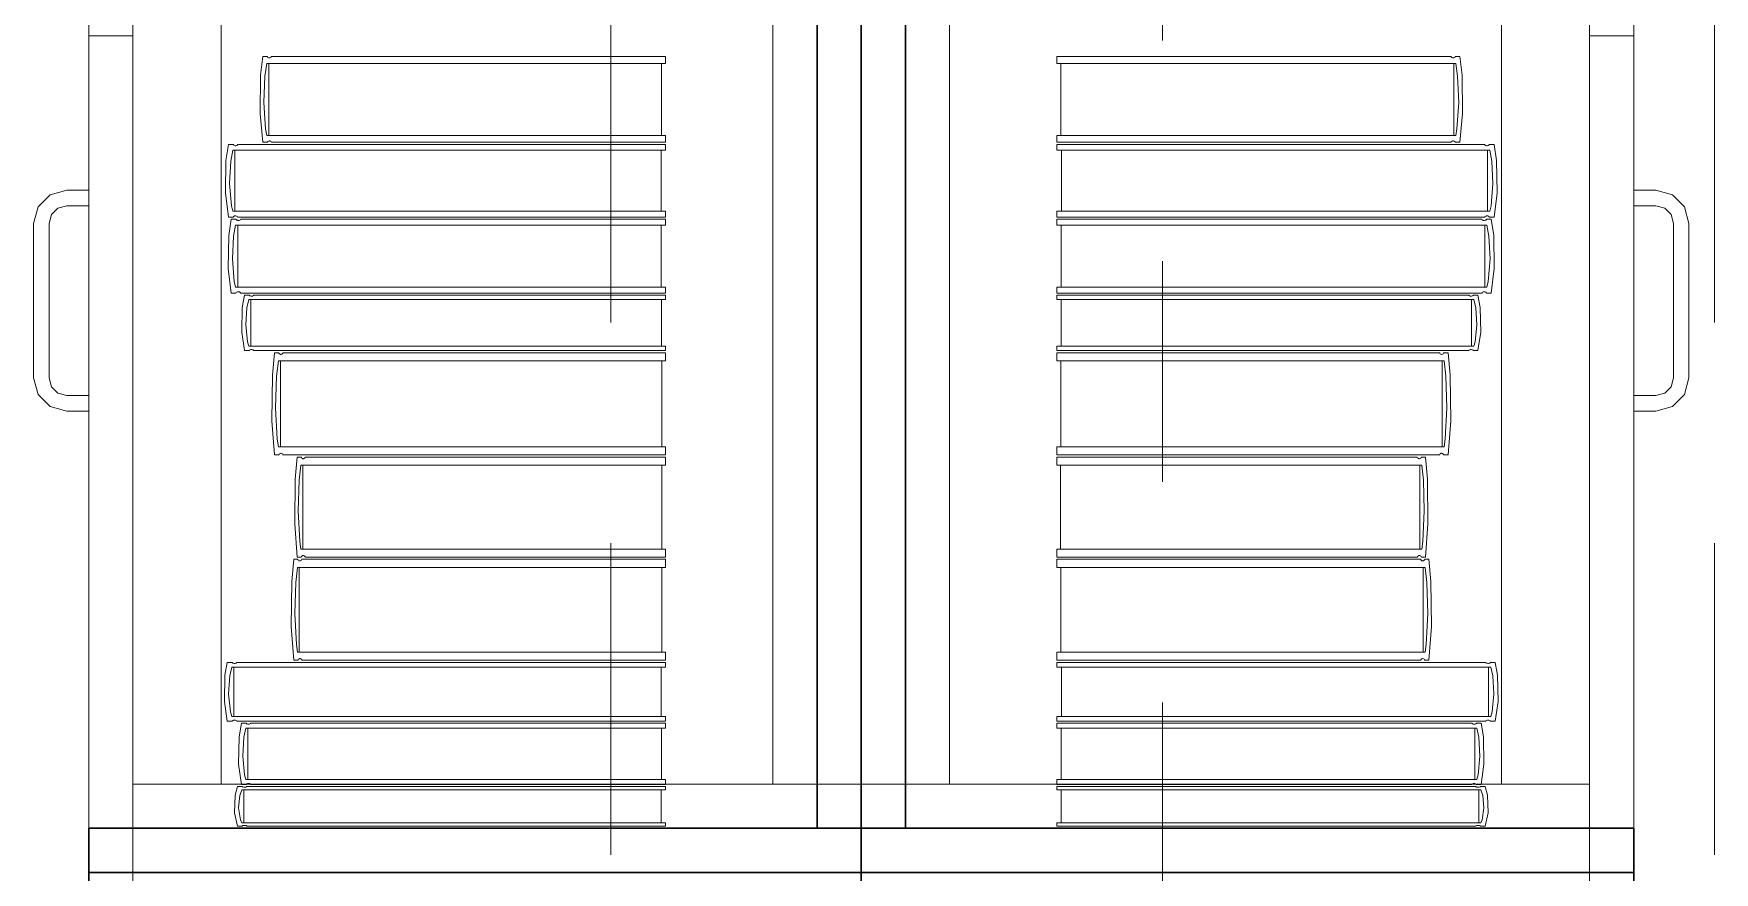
# Model space of a CAD drawing. Header units: inches. Extents: x -38 to 5698, y -33 to 92.
# Drawn here: x 314.309 to 315.07, y 12.273 to 12.653 of the extents above; entities that cross this region are included whole.
import ezdxf

# ---------------------------------------------------------------- set-up
doc = ezdxf.new("R2010")
doc.units = ezdxf.units.IN
doc.header["$MEASUREMENT"] = 0
doc.set_wipeout_variables(frame=1)
for name, pattern in [('Hidden Line', [0.195611, 0.141111, -0.0545]), ('Punto & Raya', [0.65, 0.5, -0.075, 0, -0.075]), ('Wipeout_Contour', [1, 0, -1])]:
    doc.linetypes.add(name, pattern=pattern)
for name, color, linetype in [('02 _ ARQ _ ALB _ Ejes Generales', 7, 'Continuous'), ('08 _ STR _ EXT _ 09 Vigas', 7, 'Continuous'), ('Interior - Mobiliario', 7, 'Continuous')]:
    doc.layers.add(name, color=color, linetype=linetype)

msp = doc.modelspace()

# ---------------------------------------------------------------- linework, layer by layer
at = {"layer": '08 _ STR _ EXT _ 09 Vigas', "color": 251, "linetype": 'Hidden Line', "lineweight": 13}
msp.add_line((315.07002, 7.7), (315.07002, 16.9), dxfattribs=at)
at = {"layer": 'Interior - Mobiliario', "color": 175, "linetype": 'Continuous', "lineweight": 13}
for p, q in [((314.3535, 13.75311), (314.3535, 12.29311)), ((314.6635, 12.29311), (314.6635, 13.75311)), ((314.7035, 12.29311), (314.7035, 13.75311)), ((315.0135, 13.75311), (315.0135, 12.29311)), ((314.3535, 13.73311), (314.3535, 12.31311)), ((314.3935, 12.31311), (314.3935, 13.73311)), ((314.6435, 13.73311), (314.6435, 12.31311)), ((314.7235, 13.73311), (314.7235, 12.31311)), ((314.9735, 12.31311), (314.9735, 13.73311)), ((315.0135, 13.73311), (315.0135, 12.31311)), ((314.3335, 12.65211), (314.3535, 12.65211)), ((315.0335, 12.65211), (315.0135, 12.65211)), ((314.41231, 12.64273), (314.41131, 12.63421)), ((314.4143, 12.64273), (314.41231, 12.64273)), ((314.4144, 12.64258), (314.4143, 12.64273)), ((314.41463, 12.64234), (314.4144, 12.64258)), ((314.41488, 12.64218), (314.41463, 12.64234)), ((314.41514, 12.64209), (314.41488, 12.64218)), ((314.41541, 12.64208), (314.41514, 12.64209)), ((314.41568, 12.64215), (314.41541, 12.64208)), ((314.41593, 12.6423), (314.41568, 12.64215)), ((314.41617, 12.64252), (314.41593, 12.6423)), ((314.41632, 12.64273), (314.41617, 12.64252)), ((314.59484, 12.64273), (314.41632, 12.64273)), ((314.59484, 12.63962), (314.59484, 12.64273)), ((314.77216, 12.63962), (314.77216, 12.64273)), ((314.77216, 12.64273), (314.95068, 12.64273)), ((314.95068, 12.64273), (314.95083, 12.64252)), ((314.95083, 12.64252), (314.95107, 12.6423)), ((314.95107, 12.6423), (314.95132, 12.64215)), ((314.95132, 12.64215), (314.95159, 12.64208)), ((314.95159, 12.64208), (314.95186, 12.64209)), ((314.95186, 12.64209), (314.95212, 12.64218)), ((314.95212, 12.64218), (314.95237, 12.64234)), ((314.95237, 12.64234), (314.9526, 12.64258)), ((314.9526, 12.64258), (314.9527, 12.64273)), ((314.9527, 12.64273), (314.95469, 12.64273)), ((314.95469, 12.64273), (314.95569, 12.63421)), ((314.41131, 12.63421), (314.41109, 12.61682)), ((314.41283, 12.62183), (314.4133, 12.6338)), ((314.4133, 12.6338), (314.41414, 12.63962)), ((314.41414, 12.63962), (314.59484, 12.63962)), ((314.41505, 12.63962), (314.41505, 12.60697)), ((314.59302, 12.60697), (314.59302, 12.63962)), ((314.95286, 12.63962), (314.77216, 12.63962)), ((314.77398, 12.60697), (314.77398, 12.63962)), ((314.95195, 12.63962), (314.95195, 12.60697)), ((314.9537, 12.6338), (314.95286, 12.63962)), ((314.95417, 12.62183), (314.9537, 12.6338)), ((314.95569, 12.63421), (314.95591, 12.61682)), ((314.4136, 12.60992), (314.41283, 12.62183)), ((314.9534, 12.60992), (314.95417, 12.62183)), ((314.41109, 12.61682), (314.41231, 12.60386)), ((314.95591, 12.61682), (314.95469, 12.60386)), ((314.41231, 12.60386), (314.4143, 12.60386)), ((314.41414, 12.60697), (314.4136, 12.60992)), ((314.59484, 12.60697), (314.41414, 12.60697)), ((314.4143, 12.60386), (314.41445, 12.60407)), ((314.41445, 12.60407), (314.41468, 12.60429)), ((314.41468, 12.60429), (314.41494, 12.60444)), ((314.41494, 12.60444), (314.4152, 12.60451)), ((314.4152, 12.60451), (314.41547, 12.6045)), ((314.41547, 12.6045), (314.41574, 12.60441)), ((314.41574, 12.60441), (314.41599, 12.60425)), ((314.41599, 12.60425), (314.41622, 12.60401)), ((314.41622, 12.60401), (314.41632, 12.60386)), ((314.41632, 12.60386), (314.59484, 12.60386)), ((314.59484, 12.60386), (314.59484, 12.60697)), ((314.77216, 12.60386), (314.77216, 12.60697)), ((314.77216, 12.60697), (314.95286, 12.60697)), ((314.95068, 12.60386), (314.77216, 12.60386)), ((314.95078, 12.60401), (314.95068, 12.60386)), ((314.95101, 12.60425), (314.95078, 12.60401)), ((314.95126, 12.60441), (314.95101, 12.60425)), ((314.95153, 12.6045), (314.95126, 12.60441)), ((314.9518, 12.60451), (314.95153, 12.6045)), ((314.95206, 12.60444), (314.9518, 12.60451)), ((314.95232, 12.60429), (314.95206, 12.60444)), ((314.95255, 12.60407), (314.95232, 12.60429)), ((314.9527, 12.60386), (314.95255, 12.60407)), ((314.95469, 12.60386), (314.9527, 12.60386)), ((314.95286, 12.60697), (314.9534, 12.60992)), ((314.39565, 12.59565), (314.3954, 12.58095)), ((314.39673, 12.60286), (314.39565, 12.59565)), ((314.39889, 12.60286), (314.39673, 12.60286)), ((314.3978, 12.59531), (314.39871, 12.60023)), ((314.39871, 12.60023), (314.59484, 12.60023)), ((314.399, 12.60273), (314.39889, 12.60286)), ((314.39925, 12.60253), (314.399, 12.60273)), ((314.39952, 12.60239), (314.39925, 12.60253)), ((314.3998, 12.60232), (314.39952, 12.60239)), ((314.3997, 12.60023), (314.3997, 12.57262)), ((314.4001, 12.60231), (314.3998, 12.60232)), ((314.40039, 12.60237), (314.4001, 12.60231)), ((314.40066, 12.60249), (314.40039, 12.60237)), ((314.40092, 12.60268), (314.40066, 12.60249)), ((314.40108, 12.60286), (314.40092, 12.60268)), ((314.59484, 12.60286), (314.40108, 12.60286)), ((314.59286, 12.57262), (314.59286, 12.60023)), ((314.59484, 12.60023), (314.59484, 12.60286)), ((314.77216, 12.60023), (314.77216, 12.60286)), ((314.77216, 12.60286), (314.96592, 12.60286)), ((314.96829, 12.60023), (314.77216, 12.60023)), ((314.77414, 12.57262), (314.77414, 12.60023)), ((314.96592, 12.60286), (314.96608, 12.60268)), ((314.96608, 12.60268), (314.96634, 12.60249)), ((314.96634, 12.60249), (314.96662, 12.60237)), ((314.96662, 12.60237), (314.9669, 12.60231)), ((314.9669, 12.60231), (314.9672, 12.60232)), ((314.9672, 12.60232), (314.96748, 12.60239)), ((314.9673, 12.60023), (314.9673, 12.57262)), ((314.96748, 12.60239), (314.96775, 12.60253)), ((314.96775, 12.60253), (314.96801, 12.60273)), ((314.96801, 12.60273), (314.96811, 12.60286)), ((314.96811, 12.60286), (314.97027, 12.60286)), ((314.9692, 12.59531), (314.96829, 12.60023)), ((314.97027, 12.60286), (314.97135, 12.59565)), ((314.97135, 12.59565), (314.9716, 12.58095)), ((314.3973, 12.58519), (314.3978, 12.59531)), ((314.9697, 12.58519), (314.9692, 12.59531)), ((314.3235, 12.58211), (314.316, 12.5801)), ((314.3335, 12.58211), (314.3235, 12.58211)), ((314.3335, 12.57511), (314.3335, 12.58211)), ((314.3954, 12.58095), (314.39673, 12.56999)), ((314.39813, 12.57511), (314.3973, 12.58519)), ((314.96887, 12.57511), (314.9697, 12.58519)), ((314.9716, 12.58095), (314.97027, 12.56999)), ((315.0335, 12.58211), (315.0435, 12.58211)), ((315.0335, 12.57511), (315.0335, 12.58211)), ((315.0435, 12.58211), (315.051, 12.5801)), ((314.31051, 12.57461), (314.3085, 12.56711)), ((314.316, 12.5801), (314.31051, 12.57461)), ((314.31657, 12.57111), (314.3195, 12.57403)), ((314.3195, 12.57403), (314.3235, 12.57511)), ((314.3235, 12.57511), (314.3335, 12.57511)), ((314.39871, 12.57262), (314.39813, 12.57511)), ((314.96829, 12.57262), (314.96887, 12.57511)), ((315.0435, 12.57511), (315.0335, 12.57511)), ((315.0475, 12.57403), (315.0435, 12.57511)), ((315.05043, 12.57111), (315.0475, 12.57403)), ((315.051, 12.5801), (315.05649, 12.57461)), ((315.05649, 12.57461), (315.0585, 12.56711)), ((314.3085, 12.56711), (314.3085, 12.49711)), ((314.3155, 12.56711), (314.31657, 12.57111)), ((314.3155, 12.49711), (314.3155, 12.56711)), ((314.39673, 12.56999), (314.39889, 12.56999)), ((314.39804, 12.56899), (314.39697, 12.56167)), ((314.40018, 12.56899), (314.39804, 12.56899)), ((314.59484, 12.57262), (314.39871, 12.57262)), ((314.39889, 12.56999), (314.39905, 12.57017)), ((314.39905, 12.57017), (314.3993, 12.57035)), ((314.39911, 12.56132), (314.40001, 12.56632)), ((314.3993, 12.57035), (314.39958, 12.57048)), ((314.39958, 12.57048), (314.39987, 12.57054)), ((314.39987, 12.57054), (314.40016, 12.57053)), ((314.40001, 12.56632), (314.59484, 12.56632)), ((314.40016, 12.57053), (314.40045, 12.57046)), ((314.40029, 12.56886), (314.40018, 12.56899)), ((314.40054, 12.56866), (314.40029, 12.56886)), ((314.40045, 12.57046), (314.40072, 12.57032)), ((314.40081, 12.56852), (314.40054, 12.56866)), ((314.40072, 12.57032), (314.40097, 12.57012)), ((314.40109, 12.56844), (314.40081, 12.56852)), ((314.40097, 12.57012), (314.40108, 12.56999)), ((314.40099, 12.56632), (314.40099, 12.53827)), ((314.40108, 12.56999), (314.59484, 12.56999)), ((314.40138, 12.56843), (314.40109, 12.56844)), ((314.40167, 12.56849), (314.40138, 12.56843)), ((314.40195, 12.56862), (314.40167, 12.56849)), ((314.4022, 12.56881), (314.40195, 12.56862)), ((314.40236, 12.56899), (314.4022, 12.56881)), ((314.59484, 12.56899), (314.40236, 12.56899)), ((314.59288, 12.53827), (314.59288, 12.56632)), ((314.59484, 12.56999), (314.59484, 12.57262)), ((314.59484, 12.56632), (314.59484, 12.56899)), ((314.77216, 12.56999), (314.77216, 12.57262)), ((314.77216, 12.57262), (314.96829, 12.57262)), ((314.96592, 12.56999), (314.77216, 12.56999)), ((314.77216, 12.56632), (314.77216, 12.56899)), ((314.77216, 12.56899), (314.96464, 12.56899)), ((314.96699, 12.56632), (314.77216, 12.56632)), ((314.77413, 12.53827), (314.77413, 12.56632)), ((314.96464, 12.56899), (314.9648, 12.56881)), ((314.9648, 12.56881), (314.96506, 12.56862)), ((314.96506, 12.56862), (314.96533, 12.56849)), ((314.96533, 12.56849), (314.96562, 12.56843)), ((314.96562, 12.56843), (314.96591, 12.56844)), ((314.96591, 12.56844), (314.96619, 12.56852)), ((314.96603, 12.57012), (314.96592, 12.56999)), ((314.96601, 12.56632), (314.96601, 12.53827)), ((314.96628, 12.57032), (314.96603, 12.57012)), ((314.96619, 12.56852), (314.96646, 12.56866)), ((314.96655, 12.57046), (314.96628, 12.57032)), ((314.96646, 12.56866), (314.96671, 12.56886)), ((314.96684, 12.57053), (314.96655, 12.57046)), ((314.96671, 12.56886), (314.96682, 12.56899)), ((314.96682, 12.56899), (314.96896, 12.56899)), ((314.96713, 12.57054), (314.96684, 12.57053)), ((314.9679, 12.56132), (314.96699, 12.56632)), ((314.96742, 12.57048), (314.96713, 12.57054)), ((314.9677, 12.57035), (314.96742, 12.57048)), ((314.96795, 12.57017), (314.9677, 12.57035)), ((314.96811, 12.56999), (314.96795, 12.57017)), ((314.97027, 12.56999), (314.96811, 12.56999)), ((314.96896, 12.56899), (314.97004, 12.56167)), ((315.0515, 12.56711), (315.05043, 12.57111)), ((315.0515, 12.49711), (315.0515, 12.56711)), ((315.0585, 12.56711), (315.0585, 12.49711)), ((314.39697, 12.56167), (314.39672, 12.54673)), ((314.3986, 12.55104), (314.39911, 12.56132)), ((314.9684, 12.55104), (314.9679, 12.56132)), ((314.97004, 12.56167), (314.97028, 12.54673)), ((314.39943, 12.5408), (314.3986, 12.55104)), ((314.96757, 12.5408), (314.9684, 12.55104)), ((314.39672, 12.54673), (314.39804, 12.53559)), ((314.97028, 12.54673), (314.96896, 12.53559)), ((314.39804, 12.53559), (314.40018, 12.53559)), ((314.40001, 12.53827), (314.39943, 12.5408)), ((314.59484, 12.53827), (314.40001, 12.53827)), ((314.40018, 12.53559), (314.40034, 12.53577)), ((314.40034, 12.53577), (314.4006, 12.53596)), ((314.4006, 12.53596), (314.40087, 12.53609)), ((314.40087, 12.53609), (314.40116, 12.53615)), ((314.40116, 12.53615), (314.40145, 12.53614)), ((314.40145, 12.53614), (314.40173, 12.53607)), ((314.40173, 12.53607), (314.402, 12.53593)), ((314.402, 12.53593), (314.40225, 12.53572)), ((314.40225, 12.53572), (314.40236, 12.53559)), ((314.40236, 12.53559), (314.59484, 12.53559)), ((314.59484, 12.53559), (314.59484, 12.53827)), ((314.77216, 12.53559), (314.77216, 12.53827)), ((314.77216, 12.53827), (314.96699, 12.53827)), ((314.96464, 12.53559), (314.77216, 12.53559)), ((314.96475, 12.53572), (314.96464, 12.53559)), ((314.965, 12.53593), (314.96475, 12.53572)), ((314.96527, 12.53607), (314.965, 12.53593)), ((314.96555, 12.53614), (314.96527, 12.53607)), ((314.96584, 12.53615), (314.96555, 12.53614)), ((314.96613, 12.53609), (314.96584, 12.53615)), ((314.9664, 12.53596), (314.96613, 12.53609)), ((314.96666, 12.53577), (314.9664, 12.53596)), ((314.96682, 12.53559), (314.96666, 12.53577)), ((314.96896, 12.53559), (314.96682, 12.53559)), ((314.96699, 12.53827), (314.96757, 12.5408)), ((314.40304, 12.5291), (314.4028, 12.51789)), ((314.40408, 12.53459), (314.40304, 12.5291)), ((314.40616, 12.53459), (314.40408, 12.53459)), ((314.40463, 12.52112), (314.40512, 12.52884)), ((314.40512, 12.52884), (314.40599, 12.53259)), ((314.40599, 12.53259), (314.59484, 12.53259)), ((314.40626, 12.5345), (314.40616, 12.53459)), ((314.40651, 12.53434), (314.40626, 12.5345)), ((314.40677, 12.53424), (314.40651, 12.53434)), ((314.40704, 12.53418), (314.40677, 12.53424)), ((314.40695, 12.53259), (314.40695, 12.51154)), ((314.40732, 12.53417), (314.40704, 12.53418)), ((314.4076, 12.53422), (314.40732, 12.53417)), ((314.40787, 12.53432), (314.4076, 12.53422)), ((314.40811, 12.53446), (314.40787, 12.53432)), ((314.40827, 12.53459), (314.40811, 12.53446)), ((314.59484, 12.53459), (314.40827, 12.53459)), ((314.59294, 12.51154), (314.59294, 12.53259)), ((314.59484, 12.53259), (314.59484, 12.53459)), ((314.77216, 12.53259), (314.77216, 12.53459)), ((314.77216, 12.53459), (314.95873, 12.53459)), ((314.96101, 12.53259), (314.77216, 12.53259)), ((314.77406, 12.51154), (314.77406, 12.53259)), ((314.95873, 12.53459), (314.95889, 12.53446)), ((314.95889, 12.53446), (314.95913, 12.53432)), ((314.95913, 12.53432), (314.9594, 12.53422)), ((314.9594, 12.53422), (314.95968, 12.53417)), ((314.95968, 12.53417), (314.95996, 12.53418)), ((314.95996, 12.53418), (314.96023, 12.53424)), ((314.96005, 12.53259), (314.96005, 12.51154)), ((314.96023, 12.53424), (314.96049, 12.53434)), ((314.96049, 12.53434), (314.96074, 12.5345)), ((314.96074, 12.5345), (314.96084, 12.53459)), ((314.96084, 12.53459), (314.96292, 12.53459)), ((314.96188, 12.52884), (314.96101, 12.53259)), ((314.96237, 12.52112), (314.96188, 12.52884)), ((314.96292, 12.53459), (314.96396, 12.5291)), ((314.96396, 12.5291), (314.9642, 12.51789)), ((314.40543, 12.51344), (314.40463, 12.52112)), ((314.96157, 12.51344), (314.96237, 12.52112)), ((314.4028, 12.51789), (314.40408, 12.50953)), ((314.40599, 12.51154), (314.40543, 12.51344)), ((314.96101, 12.51154), (314.96157, 12.51344)), ((314.9642, 12.51789), (314.96292, 12.50953)), ((314.40408, 12.50953), (314.40616, 12.50953)), ((314.59484, 12.51154), (314.40599, 12.51154)), ((314.40616, 12.50953), (314.40632, 12.50967)), ((314.40632, 12.50967), (314.40656, 12.50981)), ((314.40656, 12.50981), (314.40683, 12.50991)), ((314.40683, 12.50991), (314.40711, 12.50995)), ((314.40711, 12.50995), (314.40739, 12.50995)), ((314.40739, 12.50995), (314.40766, 12.50989)), ((314.40766, 12.50989), (314.40792, 12.50978)), ((314.40792, 12.50978), (314.40817, 12.50963)), ((314.40817, 12.50963), (314.40827, 12.50953)), ((314.40827, 12.50953), (314.59484, 12.50953)), ((314.41765, 12.50853), (314.41668, 12.49838)), ((314.41958, 12.50853), (314.41765, 12.50853)), ((314.41861, 12.49789), (314.41942, 12.50483)), ((314.41942, 12.50483), (314.59484, 12.50483)), ((314.41967, 12.50836), (314.41958, 12.50853)), ((314.4199, 12.50807), (314.41967, 12.50836)), ((314.42014, 12.50788), (314.4199, 12.50807)), ((314.4204, 12.50777), (314.42014, 12.50788)), ((314.42031, 12.50483), (314.42031, 12.46593)), ((314.42066, 12.50776), (314.4204, 12.50777)), ((314.42092, 12.50785), (314.42066, 12.50776)), ((314.42116, 12.50802), (314.42092, 12.50785)), ((314.42139, 12.50829), (314.42116, 12.50802)), ((314.42154, 12.50853), (314.42139, 12.50829)), ((314.59484, 12.50853), (314.42154, 12.50853)), ((314.59307, 12.46593), (314.59307, 12.50483)), ((314.59484, 12.50953), (314.59484, 12.51154)), ((314.59484, 12.50483), (314.59484, 12.50853)), ((314.77216, 12.50953), (314.77216, 12.51154)), ((314.77216, 12.51154), (314.96101, 12.51154)), ((314.95873, 12.50953), (314.77216, 12.50953)), ((314.77216, 12.50483), (314.77216, 12.50853)), ((314.77216, 12.50853), (314.94546, 12.50853)), ((314.94758, 12.50483), (314.77216, 12.50483)), ((314.77393, 12.46593), (314.77393, 12.50483)), ((314.94546, 12.50853), (314.94561, 12.50829)), ((314.94561, 12.50829), (314.94584, 12.50802)), ((314.94584, 12.50802), (314.94608, 12.50785)), ((314.94608, 12.50785), (314.94634, 12.50776)), ((314.94634, 12.50776), (314.9466, 12.50777)), ((314.9466, 12.50777), (314.94686, 12.50788)), ((314.94669, 12.50483), (314.94669, 12.46593)), ((314.94686, 12.50788), (314.9471, 12.50807)), ((314.9471, 12.50807), (314.94733, 12.50836)), ((314.94733, 12.50836), (314.94743, 12.50853)), ((314.94743, 12.50853), (314.94935, 12.50853)), ((314.94839, 12.49789), (314.94758, 12.50483)), ((314.94935, 12.50853), (314.95032, 12.49838)), ((314.95884, 12.50963), (314.95873, 12.50953)), ((314.95908, 12.50978), (314.95884, 12.50963)), ((314.95934, 12.50989), (314.95908, 12.50978)), ((314.95961, 12.50995), (314.95934, 12.50989)), ((314.95989, 12.50995), (314.95961, 12.50995)), ((314.96017, 12.50991), (314.95989, 12.50995)), ((314.96044, 12.50981), (314.96017, 12.50991)), ((314.96068, 12.50967), (314.96044, 12.50981)), ((314.96084, 12.50953), (314.96068, 12.50967)), ((314.96292, 12.50953), (314.96084, 12.50953)), ((314.3085, 12.49711), (314.31051, 12.48961)), ((314.31657, 12.49311), (314.3155, 12.49711)), ((314.41668, 12.49838), (314.41646, 12.47767)), ((314.41816, 12.48364), (314.41861, 12.49789)), ((314.94884, 12.48364), (314.94839, 12.49789)), ((314.95032, 12.49838), (314.95054, 12.47767)), ((315.05043, 12.49311), (315.0515, 12.49711)), ((315.0585, 12.49711), (315.05649, 12.48961)), ((314.31051, 12.48961), (314.316, 12.48412)), ((314.3195, 12.49018), (314.31657, 12.49311)), ((314.3235, 12.48911), (314.3195, 12.49018)), ((314.3335, 12.48911), (314.3235, 12.48911)), ((314.3335, 12.48211), (314.3335, 12.48911)), ((315.0335, 12.48911), (315.0435, 12.48911)), ((315.0335, 12.48211), (315.0335, 12.48911)), ((315.0435, 12.48911), (315.0475, 12.49018)), ((315.0475, 12.49018), (315.05043, 12.49311)), ((315.05649, 12.48961), (315.051, 12.48412)), ((314.316, 12.48412), (314.3235, 12.48211)), ((314.3235, 12.48211), (314.3335, 12.48211)), ((314.4189, 12.46944), (314.41816, 12.48364)), ((314.9481, 12.46944), (314.94884, 12.48364)), ((315.0435, 12.48211), (315.0335, 12.48211)), ((315.051, 12.48412), (315.0435, 12.48211)), ((314.41646, 12.47767), (314.41765, 12.46223)), ((314.95054, 12.47767), (314.94935, 12.46223)), ((314.41942, 12.46593), (314.4189, 12.46944)), ((314.94758, 12.46593), (314.9481, 12.46944)), ((314.41765, 12.46223), (314.41958, 12.46223)), ((314.59484, 12.46593), (314.41942, 12.46593)), ((314.41958, 12.46223), (314.41972, 12.46247)), ((314.41972, 12.46247), (314.41995, 12.46274)), ((314.41995, 12.46274), (314.4202, 12.46292)), ((314.4202, 12.46292), (314.42046, 12.463)), ((314.42046, 12.463), (314.42072, 12.46299)), ((314.42072, 12.46299), (314.42097, 12.46288)), ((314.42097, 12.46288), (314.42122, 12.46269)), ((314.42122, 12.46269), (314.42144, 12.46241)), ((314.42144, 12.46241), (314.42154, 12.46223)), ((314.42154, 12.46223), (314.59484, 12.46223)), ((314.42792, 12.46123), (314.42701, 12.45129)), ((314.42974, 12.46123), (314.42792, 12.46123)), ((314.42983, 12.46105), (314.42974, 12.46123)), ((314.43004, 12.46078), (314.42983, 12.46105)), ((314.43027, 12.46058), (314.43004, 12.46078)), ((314.43051, 12.46048), (314.43027, 12.46058)), ((314.43076, 12.46047), (314.43051, 12.46048)), ((314.431, 12.46055), (314.43076, 12.46047)), ((314.43123, 12.46072), (314.431, 12.46055)), ((314.43145, 12.46098), (314.43123, 12.46072)), ((314.43158, 12.46123), (314.43145, 12.46098)), ((314.59484, 12.46123), (314.43158, 12.46123)), ((314.59484, 12.46223), (314.59484, 12.46593)), ((314.59484, 12.4576), (314.59484, 12.46123)), ((314.77216, 12.46223), (314.77216, 12.46593)), ((314.77216, 12.46593), (314.94758, 12.46593)), ((314.94546, 12.46223), (314.77216, 12.46223)), ((314.77216, 12.4576), (314.77216, 12.46123)), ((314.77216, 12.46123), (314.93542, 12.46123)), ((314.93542, 12.46123), (314.93555, 12.46098)), ((314.93555, 12.46098), (314.93577, 12.46072)), ((314.93577, 12.46072), (314.936, 12.46055)), ((314.936, 12.46055), (314.93624, 12.46047)), ((314.93624, 12.46047), (314.93649, 12.46048)), ((314.93649, 12.46048), (314.93673, 12.46058)), ((314.93673, 12.46058), (314.93696, 12.46078)), ((314.93696, 12.46078), (314.93717, 12.46105)), ((314.93717, 12.46105), (314.93726, 12.46123)), ((314.93726, 12.46123), (314.93908, 12.46123)), ((314.93908, 12.46123), (314.93999, 12.45129)), ((314.94556, 12.46241), (314.94546, 12.46223)), ((314.94578, 12.46269), (314.94556, 12.46241)), ((314.94603, 12.46288), (314.94578, 12.46269)), ((314.94628, 12.46299), (314.94603, 12.46288)), ((314.94655, 12.463), (314.94628, 12.46299)), ((314.9468, 12.46292), (314.94655, 12.463)), ((314.94705, 12.46274), (314.9468, 12.46292)), ((314.94728, 12.46247), (314.94705, 12.46274)), ((314.94743, 12.46223), (314.94728, 12.46247)), ((314.94935, 12.46223), (314.94743, 12.46223)), ((314.42701, 12.45129), (314.4268, 12.43104)), ((314.42882, 12.45082), (314.42959, 12.4576)), ((314.42959, 12.4576), (314.59484, 12.4576)), ((314.43043, 12.4576), (314.43043, 12.41956)), ((314.59317, 12.41956), (314.59317, 12.4576)), ((314.93741, 12.4576), (314.77216, 12.4576)), ((314.77383, 12.41956), (314.77383, 12.4576)), ((314.93658, 12.4576), (314.93658, 12.41956)), ((314.93818, 12.45082), (314.93741, 12.4576)), ((314.93999, 12.45129), (314.9402, 12.43104)), ((314.4284, 12.43688), (314.42882, 12.45082)), ((314.9386, 12.43688), (314.93818, 12.45082)), ((314.4291, 12.423), (314.4284, 12.43688)), ((314.9379, 12.423), (314.9386, 12.43688)), ((314.4268, 12.43104), (314.42792, 12.41594)), ((314.9402, 12.43104), (314.93908, 12.41594)), ((314.42959, 12.41956), (314.4291, 12.423)), ((314.93741, 12.41956), (314.9379, 12.423)), ((314.42635, 12.41494), (314.42543, 12.40491)), ((314.42818, 12.41494), (314.42635, 12.41494)), ((314.42792, 12.41594), (314.42974, 12.41594)), ((314.42828, 12.41476), (314.42818, 12.41494)), ((314.42849, 12.41449), (314.42828, 12.41476)), ((314.42872, 12.41429), (314.42849, 12.41449)), ((314.42897, 12.41419), (314.42872, 12.41429)), ((314.42921, 12.41418), (314.42897, 12.41419)), ((314.42946, 12.41426), (314.42921, 12.41418)), ((314.42969, 12.41444), (314.42946, 12.41426)), ((314.59484, 12.41956), (314.42959, 12.41956)), ((314.42991, 12.4147), (314.42969, 12.41444)), ((314.42974, 12.41594), (314.42987, 12.41618)), ((314.42987, 12.41618), (314.43009, 12.41644)), ((314.43005, 12.41494), (314.42991, 12.4147)), ((314.59484, 12.41494), (314.43005, 12.41494)), ((314.43009, 12.41644), (314.43032, 12.41662)), ((314.43032, 12.41662), (314.43056, 12.4167)), ((314.43056, 12.4167), (314.43081, 12.41669)), ((314.43081, 12.41669), (314.43105, 12.41659)), ((314.43105, 12.41659), (314.43128, 12.41639)), ((314.43128, 12.41639), (314.43149, 12.41612)), ((314.43149, 12.41612), (314.43158, 12.41594)), ((314.43158, 12.41594), (314.59484, 12.41594)), ((314.59484, 12.41594), (314.59484, 12.41956)), ((314.59484, 12.41128), (314.59484, 12.41494)), ((314.77216, 12.41594), (314.77216, 12.41956)), ((314.77216, 12.41956), (314.93741, 12.41956)), ((314.93542, 12.41594), (314.77216, 12.41594)), ((314.77216, 12.41128), (314.77216, 12.41494)), ((314.77216, 12.41494), (314.93695, 12.41494)), ((314.93551, 12.41612), (314.93542, 12.41594)), ((314.93572, 12.41639), (314.93551, 12.41612)), ((314.93595, 12.41659), (314.93572, 12.41639)), ((314.93619, 12.41669), (314.93595, 12.41659)), ((314.93644, 12.4167), (314.93619, 12.41669)), ((314.93668, 12.41662), (314.93644, 12.4167)), ((314.93691, 12.41644), (314.93668, 12.41662)), ((314.93713, 12.41618), (314.93691, 12.41644)), ((314.93695, 12.41494), (314.93709, 12.4147)), ((314.93709, 12.4147), (314.93731, 12.41444)), ((314.93726, 12.41594), (314.93713, 12.41618)), ((314.93908, 12.41594), (314.93726, 12.41594)), ((314.93731, 12.41444), (314.93754, 12.41426)), ((314.93754, 12.41426), (314.93779, 12.41418)), ((314.93779, 12.41418), (314.93803, 12.41419)), ((314.93803, 12.41419), (314.93828, 12.41429)), ((314.93828, 12.41429), (314.93851, 12.41449)), ((314.93851, 12.41449), (314.93872, 12.41476)), ((314.93872, 12.41476), (314.93882, 12.41494)), ((314.93882, 12.41494), (314.94065, 12.41494)), ((314.94065, 12.41494), (314.94157, 12.40491)), ((314.42726, 12.40444), (314.42804, 12.41128)), ((314.42804, 12.41128), (314.59484, 12.41128)), ((314.42888, 12.41128), (314.42888, 12.37287)), ((314.59316, 12.37287), (314.59316, 12.41128)), ((314.93896, 12.41128), (314.77216, 12.41128)), ((314.77384, 12.37287), (314.77384, 12.41128)), ((314.93812, 12.41128), (314.93812, 12.37287)), ((314.93974, 12.40444), (314.93896, 12.41128)), ((314.42543, 12.40491), (314.42522, 12.38446)), ((314.42683, 12.39036), (314.42726, 12.40444)), ((314.94017, 12.39036), (314.93974, 12.40444)), ((314.94157, 12.40491), (314.94178, 12.38446)), ((314.42754, 12.37634), (314.42683, 12.39036)), ((314.93946, 12.37634), (314.94017, 12.39036)), ((314.42522, 12.38446), (314.42635, 12.36921)), ((314.94178, 12.38446), (314.94065, 12.36921)), ((314.42804, 12.37287), (314.42754, 12.37634)), ((314.93896, 12.37287), (314.93946, 12.37634)), ((314.39627, 12.36821), (314.39518, 12.36239)), ((314.39843, 12.36821), (314.39627, 12.36821)), ((314.39854, 12.36811), (314.39843, 12.36821)), ((314.39879, 12.36795), (314.39854, 12.36811)), ((314.39906, 12.36784), (314.39879, 12.36795)), ((314.39935, 12.36778), (314.39906, 12.36784)), ((314.39964, 12.36777), (314.39935, 12.36778)), ((314.39993, 12.36782), (314.39964, 12.36777)), ((314.40021, 12.36792), (314.39993, 12.36782)), ((314.40046, 12.36807), (314.40021, 12.36792)), ((314.40063, 12.36821), (314.40046, 12.36807)), ((314.59484, 12.36821), (314.40063, 12.36821)), ((314.42635, 12.36921), (314.42818, 12.36921)), ((314.59484, 12.37287), (314.42804, 12.37287)), ((314.42818, 12.36921), (314.42832, 12.36946)), ((314.42832, 12.36946), (314.42854, 12.36972)), ((314.42854, 12.36972), (314.42878, 12.3699)), ((314.42878, 12.3699), (314.42902, 12.36998)), ((314.42902, 12.36998), (314.42927, 12.36997)), ((314.42927, 12.36997), (314.42951, 12.36986)), ((314.42951, 12.36986), (314.42974, 12.36967)), ((314.42974, 12.36967), (314.42996, 12.36939)), ((314.42996, 12.36939), (314.43005, 12.36921)), ((314.43005, 12.36921), (314.59484, 12.36921)), ((314.59484, 12.36921), (314.59484, 12.37287)), ((314.59484, 12.36609), (314.59484, 12.36821)), ((314.77216, 12.36921), (314.77216, 12.37287)), ((314.77216, 12.37287), (314.93896, 12.37287)), ((314.93695, 12.36921), (314.77216, 12.36921)), ((314.77216, 12.36609), (314.77216, 12.36821)), ((314.77216, 12.36821), (314.96637, 12.36821)), ((314.93704, 12.36939), (314.93695, 12.36921)), ((314.93726, 12.36967), (314.93704, 12.36939)), ((314.93749, 12.36986), (314.93726, 12.36967)), ((314.93773, 12.36997), (314.93749, 12.36986)), ((314.93798, 12.36998), (314.93773, 12.36997)), ((314.93822, 12.3699), (314.93798, 12.36998)), ((314.93846, 12.36972), (314.93822, 12.3699)), ((314.93868, 12.36946), (314.93846, 12.36972)), ((314.93882, 12.36921), (314.93868, 12.36946)), ((314.94065, 12.36921), (314.93882, 12.36921)), ((314.96637, 12.36821), (314.96654, 12.36807)), ((314.96654, 12.36807), (314.96679, 12.36792)), ((314.96679, 12.36792), (314.96707, 12.36782)), ((314.96707, 12.36782), (314.96736, 12.36777)), ((314.96736, 12.36777), (314.96765, 12.36778)), ((314.96765, 12.36778), (314.96794, 12.36784)), ((314.96794, 12.36784), (314.96821, 12.36795)), ((314.96821, 12.36795), (314.96846, 12.36811)), ((314.96846, 12.36811), (314.96857, 12.36821)), ((314.96857, 12.36821), (314.97073, 12.36821)), ((314.97073, 12.36821), (314.97182, 12.36239)), ((314.39518, 12.36239), (314.39493, 12.3505)), ((314.39684, 12.35393), (314.39734, 12.36211)), ((314.39734, 12.36211), (314.39825, 12.36609)), ((314.39825, 12.36609), (314.59484, 12.36609)), ((314.39925, 12.36609), (314.39925, 12.34377)), ((314.59286, 12.34377), (314.59286, 12.36609)), ((314.96875, 12.36609), (314.77216, 12.36609)), ((314.77414, 12.34377), (314.77414, 12.36609)), ((314.96775, 12.36609), (314.96775, 12.34377)), ((314.96966, 12.36211), (314.96875, 12.36609)), ((314.97016, 12.35393), (314.96966, 12.36211)), ((314.97182, 12.36239), (314.97207, 12.3505)), ((314.39767, 12.34579), (314.39684, 12.35393)), ((314.96934, 12.34579), (314.97016, 12.35393)), ((314.39493, 12.3505), (314.39627, 12.34164)), ((314.39825, 12.34377), (314.39767, 12.34579)), ((314.96875, 12.34377), (314.96934, 12.34579)), ((314.97207, 12.3505), (314.97073, 12.34164)), ((314.39627, 12.34164), (314.39843, 12.34164)), ((314.59484, 12.34377), (314.39825, 12.34377)), ((314.39843, 12.34164), (314.39859, 12.34179)), ((314.39859, 12.34179), (314.39885, 12.34194)), ((314.39885, 12.34194), (314.39912, 12.34204)), ((314.39912, 12.34204), (314.39941, 12.34209)), ((314.39941, 12.34209), (314.39971, 12.34208)), ((314.39971, 12.34208), (314.39999, 12.34202)), ((314.39999, 12.34202), (314.40027, 12.34191)), ((314.40027, 12.34191), (314.40052, 12.34175)), ((314.40052, 12.34175), (314.40063, 12.34164)), ((314.40063, 12.34164), (314.59484, 12.34164)), ((314.40269, 12.34064), (314.40163, 12.33458)), ((314.40477, 12.34064), (314.40269, 12.34064)), ((314.40372, 12.33429), (314.40461, 12.33843)), ((314.40461, 12.33843), (314.59484, 12.33843)), ((314.40488, 12.34054), (314.40477, 12.34064)), ((314.40512, 12.34037), (314.40488, 12.34054)), ((314.40539, 12.34025), (314.40512, 12.34037)), ((314.40567, 12.34019), (314.40539, 12.34025)), ((314.40557, 12.33843), (314.40557, 12.31519)), ((314.40595, 12.34018), (314.40567, 12.34019)), ((314.40623, 12.34023), (314.40595, 12.34018)), ((314.4065, 12.34034), (314.40623, 12.34023)), ((314.40675, 12.3405), (314.4065, 12.34034)), ((314.4069, 12.34064), (314.40675, 12.3405)), ((314.59484, 12.34064), (314.4069, 12.34064)), ((314.59292, 12.31519), (314.59292, 12.33843)), ((314.59484, 12.34164), (314.59484, 12.34377)), ((314.59484, 12.33843), (314.59484, 12.34064)), ((314.77216, 12.34164), (314.77216, 12.34377)), ((314.77216, 12.34377), (314.96875, 12.34377)), ((314.96637, 12.34164), (314.77216, 12.34164)), ((314.77216, 12.33843), (314.77216, 12.34064)), ((314.77216, 12.34064), (314.9601, 12.34064)), ((314.96239, 12.33843), (314.77216, 12.33843)), ((314.77408, 12.31519), (314.77408, 12.33843)), ((314.9601, 12.34064), (314.96026, 12.3405)), ((314.96026, 12.3405), (314.9605, 12.34034)), ((314.9605, 12.34034), (314.96077, 12.34023)), ((314.96077, 12.34023), (314.96105, 12.34018)), ((314.96105, 12.34018), (314.96133, 12.34019)), ((314.96133, 12.34019), (314.96161, 12.34025)), ((314.96143, 12.33843), (314.96143, 12.31519)), ((314.96161, 12.34025), (314.96188, 12.34037)), ((314.96188, 12.34037), (314.96212, 12.34054)), ((314.96212, 12.34054), (314.96223, 12.34064)), ((314.96223, 12.34064), (314.96431, 12.34064)), ((314.96328, 12.33429), (314.96239, 12.33843)), ((314.96431, 12.34064), (314.96537, 12.33458)), ((314.96648, 12.34175), (314.96637, 12.34164)), ((314.96673, 12.34191), (314.96648, 12.34175)), ((314.96701, 12.34202), (314.96673, 12.34191)), ((314.96729, 12.34208), (314.96701, 12.34202)), ((314.96759, 12.34209), (314.96729, 12.34208)), ((314.96788, 12.34204), (314.96759, 12.34209)), ((314.96815, 12.34194), (314.96788, 12.34204)), ((314.96841, 12.34179), (314.96815, 12.34194)), ((314.96857, 12.34164), (314.96841, 12.34179)), ((314.97073, 12.34164), (314.96857, 12.34164)), ((314.40163, 12.33458), (314.4014, 12.3222)), ((314.40324, 12.32577), (314.40372, 12.33429)), ((314.96376, 12.32577), (314.96328, 12.33429)), ((314.96537, 12.33458), (314.9656, 12.3222)), ((314.4014, 12.3222), (314.40269, 12.31298)), ((314.40404, 12.31729), (314.40324, 12.32577)), ((314.96296, 12.31729), (314.96376, 12.32577)), ((314.9656, 12.3222), (314.96431, 12.31298)), ((314.40461, 12.31519), (314.40404, 12.31729)), ((314.59484, 12.31519), (314.40461, 12.31519)), ((314.59484, 12.31298), (314.59484, 12.31519)), ((314.77216, 12.31298), (314.77216, 12.31519)), ((314.77216, 12.31519), (314.96239, 12.31519)), ((314.96239, 12.31519), (314.96296, 12.31729)), ((314.3535, 12.31311), (314.3935, 12.31311)), ((314.3935, 12.31311), (314.6435, 12.31311)), ((314.39978, 12.30806), (314.39954, 12.30007)), ((314.40084, 12.31198), (314.39978, 12.30806)), ((314.40295, 12.31198), (314.40084, 12.31198)), ((314.4014, 12.30237), (314.40189, 12.30787)), ((314.40189, 12.30787), (314.40278, 12.31055)), ((314.40269, 12.31298), (314.40477, 12.31298)), ((314.40278, 12.31055), (314.59484, 12.31055)), ((314.40306, 12.31191), (314.40295, 12.31198)), ((314.40331, 12.3118), (314.40306, 12.31191)), ((314.40357, 12.31172), (314.40331, 12.3118)), ((314.40385, 12.31168), (314.40357, 12.31172)), ((314.40414, 12.31168), (314.40385, 12.31168)), ((314.40442, 12.31171), (314.40414, 12.31168)), ((314.40469, 12.31178), (314.40442, 12.31171)), ((314.40494, 12.31188), (314.40469, 12.31178)), ((314.40477, 12.31298), (314.40493, 12.31312)), ((314.40493, 12.31312), (314.40518, 12.31328)), ((314.4051, 12.31198), (314.40494, 12.31188)), ((314.59484, 12.31198), (314.4051, 12.31198)), ((314.40518, 12.31328), (314.40545, 12.31339)), ((314.40545, 12.31339), (314.40573, 12.31344)), ((314.40573, 12.31344), (314.40601, 12.31343)), ((314.40601, 12.31343), (314.40629, 12.31337)), ((314.40629, 12.31337), (314.40655, 12.31325)), ((314.40655, 12.31325), (314.4068, 12.31308)), ((314.4068, 12.31308), (314.4069, 12.31298)), ((314.4069, 12.31298), (314.59484, 12.31298)), ((314.59484, 12.31055), (314.59484, 12.31198)), ((314.9735, 12.31311), (314.7235, 12.31311)), ((314.9601, 12.31298), (314.77216, 12.31298)), ((314.77216, 12.31055), (314.77216, 12.31198)), ((314.77216, 12.31198), (314.9619, 12.31198)), ((314.96422, 12.31055), (314.77216, 12.31055)), ((314.9602, 12.31308), (314.9601, 12.31298)), ((314.96045, 12.31325), (314.9602, 12.31308)), ((314.96071, 12.31337), (314.96045, 12.31325)), ((314.96099, 12.31343), (314.96071, 12.31337)), ((314.96127, 12.31344), (314.96099, 12.31343)), ((314.96155, 12.31339), (314.96127, 12.31344)), ((314.96182, 12.31328), (314.96155, 12.31339)), ((314.96207, 12.31312), (314.96182, 12.31328)), ((314.9619, 12.31198), (314.96206, 12.31188)), ((314.96206, 12.31188), (314.96231, 12.31178)), ((314.96223, 12.31298), (314.96207, 12.31312)), ((314.96431, 12.31298), (314.96223, 12.31298)), ((314.96231, 12.31178), (314.96258, 12.31171)), ((314.96258, 12.31171), (314.96286, 12.31168)), ((314.96286, 12.31168), (314.96315, 12.31168)), ((314.96315, 12.31168), (314.96343, 12.31172)), ((314.96343, 12.31172), (314.96369, 12.3118)), ((314.96369, 12.3118), (314.96394, 12.31191)), ((314.96394, 12.31191), (314.96405, 12.31198)), ((314.96405, 12.31198), (314.96616, 12.31198)), ((314.96511, 12.30787), (314.96422, 12.31055)), ((314.9656, 12.30237), (314.96511, 12.30787)), ((314.96616, 12.31198), (314.96722, 12.30806)), ((314.96722, 12.30806), (314.96746, 12.30007)), ((315.0135, 12.31311), (314.9735, 12.31311)), ((314.3535, 12.29311), (314.6635, 12.29311)), ((315.0135, 12.29311), (314.7035, 12.29311)), ((314.3335, 12.25311), (314.3335, 12.27311)), ((314.3335, 12.27311), (314.6835, 12.27311)), ((314.3335, 12.27311), (314.3335, 10.77311)), ((314.6835, 12.27311), (314.3335, 12.27311)), ((314.3535, 12.23311), (314.3535, 12.27311)), ((314.3535, 12.27311), (314.6835, 12.27311)), ((314.6835, 12.27311), (314.6835, 12.25311)), ((314.6835, 12.27311), (314.6835, 12.23311)), ((314.6835, 10.77311), (314.6835, 12.27311)), ((315.0135, 12.23311), (315.0135, 12.27311)), ((315.0335, 12.25311), (315.0335, 12.27311)), ((315.0335, 12.27311), (315.0335, 10.77311))]:
    msp.add_line(p, q, dxfattribs=at)
at = {"layer": 'Interior - Mobiliario', "color": 175, "linetype": 'Continuous', "lineweight": 30}
for p, q in [((314.3335, 12.27311), (314.6835, 12.27311)), ((314.3335, 12.27311), (314.3335, 12.25311)), ((314.6835, 12.27311), (314.6835, 12.25311)), ((315.0335, 12.27311), (315.0335, 12.25311))]:
    msp.add_line(p, q, dxfattribs=at)

# ---------------------------------------------------------------- next in the draw order: wipeouts: each hides what was drawn before it
at = {"color": 254, "linetype": 'Wipeout_Contour', "lineweight": 0, "ltscale": 9797.54126}
msp.add_wipeout([(314.6635, 13.75311), (314.6635, 12.29311), (314.6835, 12.29311), (314.6835, 13.75311)], dxfattribs=at).dxf.layer = 'Interior - Mobiliario'

# ---------------------------------------------------------------- next in the draw order: linework, layer by layer
at = {"layer": 'Interior - Mobiliario', "color": 175, "linetype": 'Continuous', "lineweight": 30}
for p, q in [((314.6635, 12.29311), (314.6635, 13.75311)), ((314.6835, 12.29311), (314.6835, 13.75311)), ((314.6635, 12.29311), (314.6835, 12.29311))]:
    msp.add_line(p, q, dxfattribs=at)
at = {"layer": 'Interior - Mobiliario', "color": 175, "linetype": 'Continuous', "lineweight": 13}
for p, q in [((314.6635, 13.75311), (314.6635, 12.29311)), ((314.6835, 12.29311), (314.6835, 13.75311)), ((314.6835, 12.31311), (314.6835, 13.73311)), ((314.6435, 12.31311), (314.6835, 12.31311)), ((314.6635, 12.29311), (314.6835, 12.29311))]:
    msp.add_line(p, q, dxfattribs=at)

# ---------------------------------------------------------------- next in the draw order: wipeouts: each hides what was drawn before it
at = {"color": 254, "linetype": 'Wipeout_Contour', "lineweight": 0, "ltscale": 9796.865545}
msp.add_wipeout([(314.3335, 12.29311), (314.3335, 12.27311), (314.6835, 12.27311), (314.6835, 12.29311)], dxfattribs=at).dxf.layer = 'Interior - Mobiliario'

# ---------------------------------------------------------------- next in the draw order: linework, layer by layer
at = {"layer": '08 _ STR _ EXT _ 09 Vigas', "color": 251, "linetype": 'Hidden Line', "lineweight": 13}
msp.add_line((314.57002, 7.7), (314.57002, 16.9), dxfattribs=at)
at = {"layer": 'Interior - Mobiliario', "color": 175, "linetype": 'Continuous', "lineweight": 13}
for p, q in [((314.3335, 12.27311), (314.3335, 13.77311)), ((314.6835, 13.77311), (314.6835, 12.27311)), ((314.3335, 13.75311), (314.3335, 12.29311)), ((314.3335, 13.75311), (314.3335, 12.29311)), ((314.3535, 13.75311), (314.3535, 12.29311)), ((314.3535, 13.75311), (314.3535, 12.29311)), ((314.6635, 12.29311), (314.6635, 13.75311)), ((314.6635, 12.29311), (314.6635, 13.75311)), ((314.6635, 12.29311), (314.6635, 13.75311)), ((314.6835, 12.29311), (314.6835, 13.75311)), ((314.3335, 12.29311), (314.3335, 12.65211)), ((314.3535, 12.29311), (314.3535, 12.65211)), ((314.3535, 12.31311), (314.3535, 12.27311)), ((314.40375, 12.31055), (314.40375, 12.29554)), ((314.5929, 12.29554), (314.5929, 12.31055)), ((314.6835, 12.27311), (314.6835, 12.31311)), ((314.39954, 12.30007), (314.40084, 12.29411)), ((314.40221, 12.29689), (314.4014, 12.30237)), ((314.6835, 12.29311), (314.3335, 12.29311)), ((314.3335, 12.29311), (314.3335, 12.27311)), ((314.3335, 12.29311), (314.6835, 12.29311)), ((314.3335, 12.29311), (314.6635, 12.29311)), ((314.3335, 12.29311), (314.3535, 12.29311)), ((314.3535, 12.29311), (314.6635, 12.29311)), ((314.3535, 12.29311), (314.6635, 12.29311)), ((314.40084, 12.29411), (314.40295, 12.29411)), ((314.40278, 12.29554), (314.40221, 12.29689)), ((314.59484, 12.29554), (314.40278, 12.29554)), ((314.40295, 12.29411), (314.40311, 12.2942)), ((314.40311, 12.2942), (314.40336, 12.2943)), ((314.40336, 12.2943), (314.40363, 12.29437)), ((314.40363, 12.29437), (314.40392, 12.29441)), ((314.40392, 12.29441), (314.4042, 12.2944)), ((314.4042, 12.2944), (314.40448, 12.29436)), ((314.40448, 12.29436), (314.40475, 12.29428)), ((314.40475, 12.29428), (314.40499, 12.29418)), ((314.40499, 12.29418), (314.4051, 12.29411)), ((314.4051, 12.29411), (314.59484, 12.29411)), ((314.59484, 12.29411), (314.59484, 12.29554)), ((314.6835, 12.27311), (314.6835, 12.29311)), ((314.3335, 12.27311), (314.6835, 12.27311)), ((314.6835, 12.27311), (314.3335, 12.27311)), ((314.3535, 12.27311), (314.6835, 12.27311)), ((314.6835, 12.27311), (314.6835, 12.25311)), ((315.0335, 12.27311), (314.6835, 12.27311)), ((314.6835, 12.27311), (314.6835, 12.23311)), ((315.0135, 12.27311), (314.6835, 12.27311)), ((314.6835, 10.77311), (314.6835, 12.27311)), ((314.6835, 12.27311), (315.0335, 12.27311))]:
    msp.add_line(p, q, dxfattribs=at)
at = {"layer": 'Interior - Mobiliario', "color": 175, "linetype": 'Continuous', "lineweight": 30}
for p, q in [((314.3335, 12.29311), (314.6835, 12.29311)), ((314.3335, 12.27311), (314.3335, 12.29311)), ((314.6835, 12.27311), (314.6835, 12.29311)), ((314.3335, 12.27311), (314.6835, 12.27311)), ((315.0335, 12.27311), (314.6835, 12.27311)), ((314.6835, 12.27311), (314.6835, 12.25311))]:
    msp.add_line(p, q, dxfattribs=at)

# ---------------------------------------------------------------- next in the draw order: wipeouts: each hides what was drawn before it
at = {"color": 254, "linetype": 'Wipeout_Contour', "lineweight": 0, "ltscale": 9797.621259}
msp.add_wipeout([(314.7035, 13.75311), (314.6835, 13.75311), (314.6835, 12.29311), (314.7035, 12.29311)], dxfattribs=at).dxf.layer = 'Interior - Mobiliario'

# ---------------------------------------------------------------- next in the draw order: linework, layer by layer
at = {"layer": 'Interior - Mobiliario', "color": 175, "linetype": 'Continuous', "lineweight": 30}
for p, q in [((314.6835, 12.29311), (314.6835, 13.75311)), ((314.7035, 12.29311), (314.7035, 13.75311)), ((314.7035, 12.29311), (314.6835, 12.29311))]:
    msp.add_line(p, q, dxfattribs=at)
at = {"layer": 'Interior - Mobiliario', "color": 175, "linetype": 'Continuous', "lineweight": 13}
for p, q in [((314.6835, 12.29311), (314.6835, 13.75311)), ((314.7035, 13.75311), (314.7035, 12.29311)), ((314.6835, 12.31311), (314.6835, 13.73311)), ((314.7235, 12.31311), (314.6835, 12.31311)), ((314.7035, 12.29311), (314.6835, 12.29311))]:
    msp.add_line(p, q, dxfattribs=at)

# ---------------------------------------------------------------- next in the draw order: wipeouts: each hides what was drawn before it
at = {"color": 254, "linetype": 'Wipeout_Contour', "lineweight": 0, "ltscale": 9798.265527}
msp.add_wipeout([(315.0335, 12.29311), (314.6835, 12.29311), (314.6835, 12.27311), (315.0335, 12.27311)], dxfattribs=at).dxf.layer = 'Interior - Mobiliario'

# ---------------------------------------------------------------- next in the draw order: linework, layer by layer
at = {"layer": '02 _ ARQ _ ALB _ Ejes Generales', "color": 252, "linetype": 'Punto & Raya', "lineweight": 13}
msp.add_line((314.82002, 3.05001), (314.82002, 44.9), dxfattribs=at)
at = {"layer": 'Interior - Mobiliario', "color": 175, "linetype": 'Continuous', "lineweight": 13}
for p, q in [((314.6835, 13.77311), (314.6835, 12.27311)), ((315.0335, 12.27311), (315.0335, 13.77311)), ((314.6835, 12.29311), (314.6835, 13.75311)), ((314.7035, 12.29311), (314.7035, 13.75311)), ((314.7035, 12.29311), (314.7035, 13.75311)), ((314.7035, 12.29311), (314.7035, 13.75311)), ((315.0135, 13.75311), (315.0135, 12.29311)), ((315.0135, 13.75311), (315.0135, 12.29311)), ((315.0335, 13.75311), (315.0335, 12.29311)), ((315.0335, 13.75311), (315.0335, 12.29311)), ((315.0135, 12.29311), (315.0135, 12.65211)), ((315.0335, 12.29311), (315.0335, 12.65211)), ((314.6835, 12.27311), (314.6835, 12.31311)), ((314.7741, 12.29554), (314.7741, 12.31055)), ((314.96325, 12.31055), (314.96325, 12.29554)), ((315.0135, 12.31311), (315.0135, 12.27311)), ((314.96479, 12.29689), (314.9656, 12.30237)), ((314.96746, 12.30007), (314.96616, 12.29411)), ((314.6835, 12.29311), (315.0335, 12.29311)), ((314.6835, 12.27311), (314.6835, 12.29311)), ((315.0335, 12.29311), (314.6835, 12.29311)), ((315.0335, 12.29311), (314.7035, 12.29311)), ((315.0135, 12.29311), (314.7035, 12.29311)), ((315.0135, 12.29311), (314.7035, 12.29311)), ((314.77216, 12.29411), (314.77216, 12.29554)), ((314.77216, 12.29554), (314.96422, 12.29554)), ((314.9619, 12.29411), (314.77216, 12.29411)), ((314.96201, 12.29418), (314.9619, 12.29411)), ((314.96225, 12.29428), (314.96201, 12.29418)), ((314.96252, 12.29436), (314.96225, 12.29428)), ((314.9628, 12.2944), (314.96252, 12.29436)), ((314.96308, 12.29441), (314.9628, 12.2944)), ((314.96337, 12.29437), (314.96308, 12.29441)), ((314.96364, 12.2943), (314.96337, 12.29437)), ((314.96389, 12.2942), (314.96364, 12.2943)), ((314.96405, 12.29411), (314.96389, 12.2942)), ((314.96616, 12.29411), (314.96405, 12.29411)), ((314.96422, 12.29554), (314.96479, 12.29689)), ((315.0335, 12.29311), (315.0135, 12.29311)), ((315.0335, 12.29311), (315.0335, 12.27311)), ((315.0335, 12.27311), (314.6835, 12.27311)), ((315.0135, 12.27311), (314.6835, 12.27311)), ((314.6835, 12.27311), (315.0335, 12.27311))]:
    msp.add_line(p, q, dxfattribs=at)
at = {"layer": 'Interior - Mobiliario', "color": 175, "linetype": 'Continuous', "lineweight": 30}
for p, q in [((314.6835, 12.27311), (314.6835, 12.29311)), ((315.0335, 12.29311), (314.6835, 12.29311)), ((315.0335, 12.27311), (315.0335, 12.29311)), ((315.0335, 12.27311), (314.6835, 12.27311))]:
    msp.add_line(p, q, dxfattribs=at)

doc.saveas('drawing.dxf')
